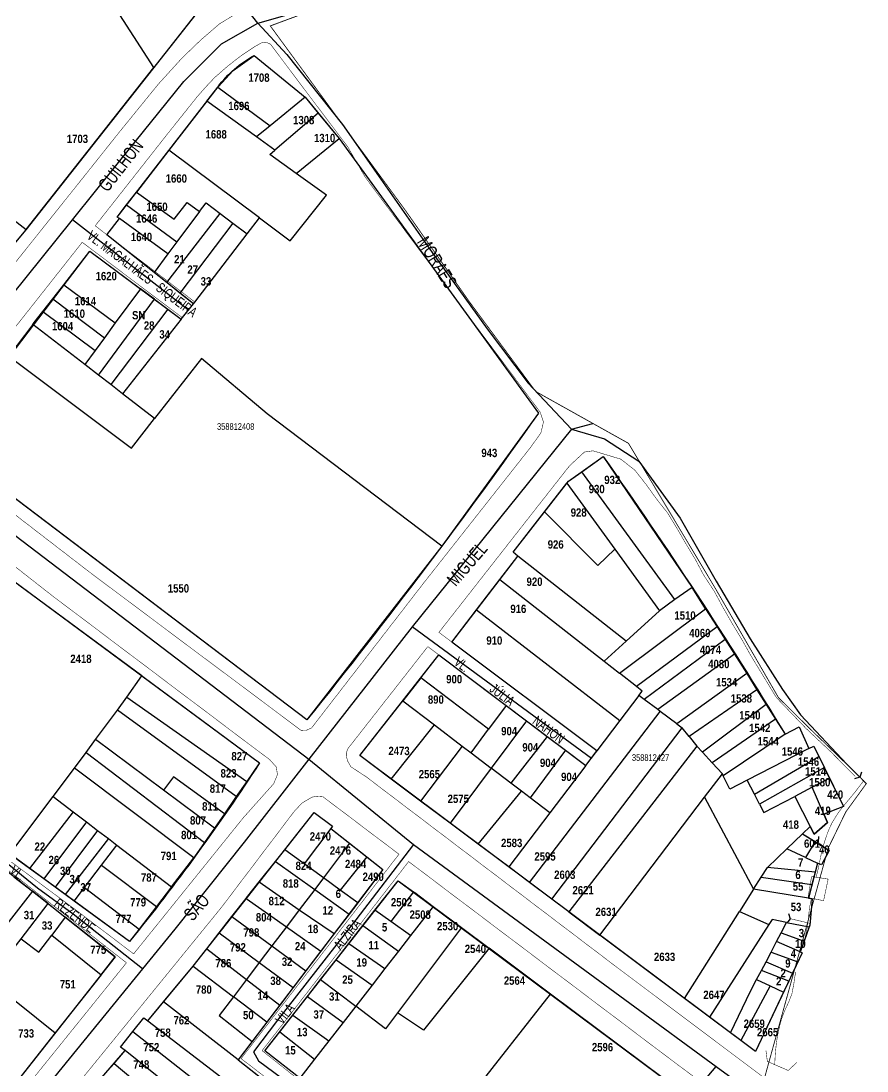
# Model space of a CAD drawing. Extents: x 200120 to 201962, y 4837541 to 4839252.
# Drawn here: x 201708.2 to 201962.1, y 4837910 to 4838225.3 of the extents above; entities that cross this region are included whole.
import ezdxf
from ezdxf.enums import TextEntityAlignment as Align

# ---------------------------------------------------------------- set-up
doc = ezdxf.new("R2010")
doc.units = 0
doc.header["$LTSCALE"] = 3
doc.header["$MEASUREMENT"] = 0
doc.linetypes.add('PHANTOMX2', pattern=[5, 2.5, -0.5, 0.5, -0.5, 0.5, -0.5])
for name, color, linetype in [('CD-MALHA-LOTES', 40, 'CONTINUOUS'), ('CD_TXT_QUADRA', 7, 'CONTINUOUS'), ('HD-CANAIS', 7, 'CONTINUOUS'), ('LM-LIM-SETOR-FISCAL', 7, 'CONTINUOUS'), ('RU-QUADRAS', 210, 'CONTINUOUS'), ('SV-EIXO-RUA-N-PAV', 6, 'CONTINUOUS'), ('SV-EIXO-RUA-PAV', 20, 'CONTINUOUS'), ('SV-ESTIVAS', 7, 'CONTINUOUS'), ('SV-PONTE-BUEIRO', 7, 'CONTINUOUS'), ('SV-RUA-NAO-PAV-S-GUIA-C-GUIA', 7, 'PHANTOMX2'), ('SV-RUA-PAVIM-S-GUIA-C-GUIA', 7, 'CONTINUOUS'), ('SV-TXT-RUA-N-PAV-S-GUIA-C-GUIA', 7, 'CONTINUOUS'), ('SV-TXT-RUA-PAV-S-GUIA-C-GUIA', 7, 'CONTINUOUS'), ('Th_NmrPort', 1, 'CONTINUOUS')]:
    doc.layers.add(name, color=color, linetype=linetype)
doc.styles.add('3588-12-2D_TXT$0$ARIAL', font='ARIAL.TTF')
doc.styles.add('ARIAL', font='ARIAL.TTF')
doc.styles.get("Standard").update_dxf_attribs({"font": 'swisscbo.ttf'})
doc.linetypes.add('Limite', pattern='A,20,-3,[130,ltypeshp.shx,S=6.35,R=0,X=0,Y=0],-3,20', length=46)

# ---------------------------------------------------------------- blocks, each defined once
blk = doc.blocks.new('COD045', base_point=(201519.89, 4838593.29))
at = {"layer": 'SV-ESTIVAS'}
blk.add_lwpolyline([(201520.638538, 4838591.792924), (201519.89, 4838593.29), (201520.638538, 4838594.792924)], dxfattribs=at)

msp = doc.modelspace()

# ---------------------------------------------------------------- linework, layer by layer
at = {"layer": 'CD-MALHA-LOTES', "linetype": 'Continuous'}
for p, q in [((201766.32, 4838234.58), (201748.07, 4838211.4)), ((201748.07, 4838211.4), (201735.04, 4838231.84)), ((201771.9, 4838210.52), (201778.25, 4838215.02)), ((201778.25, 4838215.02), (201793.5, 4838202.43)), ((201709.76, 4838162.75), (201748.07, 4838211.4)), ((201767.4, 4838205.62), (201771.9, 4838210.52)), ((201764.04, 4838201.28), (201767.32, 4838205.52)), ((201767.32, 4838205.52), (201767.4, 4838205.62)), ((201767.32, 4838205.52), (201783, 4838193.88)), ((201793.5, 4838202.43), (201783, 4838193.88)), ((201793.5, 4838202.43), (201797.43, 4838197.66)), ((201764.04, 4838201.28), (201752.65, 4838186.56)), ((201778.92, 4838190.56), (201764.04, 4838201.28)), ((201797.43, 4838197.66), (201784.44, 4838186.59)), ((201797.43, 4838197.66), (201803.71, 4838190.04)), ((201783, 4838193.88), (201778.92, 4838190.56)), ((201784.44, 4838186.59), (201778.92, 4838190.56)), ((201790.79, 4838179.57), (201803.71, 4838190.04)), ((201803.71, 4838190.04), (201863.55, 4838107.58)), ((201678.69, 4838186.47), (201709.76, 4838162.75)), ((201752.65, 4838186.56), (201742.91, 4838173.98)), ((201779.78, 4838166.24), (201752.65, 4838186.56)), ((201782.89, 4838185.27), (201784.44, 4838186.59)), ((201790.79, 4838179.57), (201782.89, 4838185.27)), ((201799.88, 4838173.01), (201790.79, 4838179.57)), ((201739.93, 4838170.12), (201742.91, 4838173.98)), ((201742.91, 4838173.98), (201754.2, 4838165.83)), ((201754.2, 4838165.83), (201758.15, 4838170.83)), ((201758.15, 4838170.83), (201761.86, 4838168.13)), ((201761.86, 4838168.13), (201763.79, 4838170.7)), ((201763.79, 4838170.7), (201768.02, 4838167.49)), ((201789.03, 4838159.31), (201799.88, 4838173.01)), ((201737.1, 4838166.47), (201739.93, 4838170.12)), ((201739.93, 4838170.12), (201755.02, 4838158.99)), ((201751.98, 4838146.8), (201768.02, 4838167.49)), ((201761.86, 4838168.13), (201755.02, 4838158.99)), ((201768.02, 4838167.49), (201771.8, 4838164.62)), ((201734.03, 4838161.15), (201737.76, 4838165.99)), ((201737.76, 4838165.99), (201737.1, 4838166.47)), ((201752.31, 4838155.38), (201737.76, 4838165.99)), ((201771.8, 4838164.62), (201755.93, 4838143.64)), ((201771.8, 4838164.62), (201776.07, 4838161.39)), ((201776.07, 4838161.39), (201779.78, 4838166.24)), ((201779.78, 4838166.24), (201789.03, 4838159.31)), ((201709.65, 4838162.61), (201704.56, 4838156.53)), ((201709.76, 4838162.75), (201709.65, 4838162.61)), ((201748.16, 4838149.85), (201734.03, 4838161.15)), ((201760.37, 4838140.89), (201776.07, 4838161.39)), ((201755.02, 4838158.99), (201752.31, 4838155.38)), ((201721.07, 4838146.14), (201728.94, 4838156.24)), ((201728.94, 4838156.24), (201744.07, 4838144.93)), ((201752.31, 4838155.38), (201748.16, 4838149.85)), ((201751.98, 4838146.8), (201748.16, 4838149.85)), ((201717.81, 4838141.95), (201721.07, 4838146.14)), ((201721.07, 4838146.14), (201736.55, 4838134.67)), ((201755.93, 4838143.64), (201751.98, 4838146.8)), ((201744.07, 4838144.93), (201736.55, 4838134.67)), ((201748.28, 4838141.78), (201744.07, 4838144.93)), ((201759.99, 4838140.4), (201755.93, 4838143.64)), ((201714.83, 4838138.14), (201717.81, 4838141.95)), ((201717.81, 4838141.95), (201733.3, 4838130.24)), ((201731.48, 4838118.99), (201748.28, 4838141.78)), ((201748.28, 4838141.78), (201752.29, 4838138.78)), ((201756.33, 4838135.76), (201759.99, 4838140.4)), ((201759.99, 4838140.4), (201760.37, 4838140.89)), ((201712.2, 4838134.76), (201714.83, 4838138.14)), ((201714.83, 4838138.14), (201730.48, 4838126.39)), ((201752.29, 4838138.78), (201735.16, 4838116.14)), ((201756.33, 4838135.76), (201738.74, 4838113.37)), ((201752.29, 4838138.78), (201756.33, 4838135.76)), ((201711.8, 4838134.23), (201704.62, 4838124.69)), ((201711.8, 4838134.23), (201712.2, 4838134.76)), ((201727.38, 4838122.16), (201711.8, 4838134.23)), ((201736.55, 4838134.67), (201733.3, 4838130.24)), ((201733.3, 4838130.24), (201730.48, 4838126.39)), ((201730.48, 4838126.39), (201727.38, 4838122.16)), ((201704.62, 4838124.69), (201741.36, 4838097.07)), ((201762.37, 4838124.04), (201748.29, 4838105.97)), ((201782.1, 4838107.34), (201762.37, 4838124.04)), ((201731.48, 4838118.99), (201727.38, 4838122.16)), ((201735.16, 4838116.14), (201731.48, 4838118.99)), ((201738.74, 4838113.37), (201735.16, 4838116.14)), ((201748.29, 4838105.97), (201738.74, 4838113.37)), ((201863.55, 4838107.58), (201834.53, 4838067.68)), ((201741.36, 4838097.07), (201748.29, 4838105.97)), ((201834.53, 4838067.68), (201782.1, 4838107.34)), ((201794.02, 4838015.48), (201684.76, 4838098.33)), ((201876.52, 4838089.97), (201882.96, 4838094.56)), ((201882.96, 4838094.56), (201909.66, 4838055.27)), ((201872.57, 4838087.15), (201876.52, 4838089.97)), ((201904.46, 4838051.59), (201876.52, 4838089.97)), ((201865.38, 4838077.92), (201872.1, 4838086.55)), ((201872.1, 4838086.55), (201872.57, 4838087.15)), ((201872.1, 4838086.55), (201886.43, 4838066.74)), ((201855.94, 4838065.8), (201865.38, 4838077.92)), ((201865.38, 4838077.92), (201881.34, 4838061.83)), ((201834.53, 4838067.68), (201794.02, 4838015.48)), ((201881.34, 4838061.83), (201886.43, 4838066.74)), ((201886.43, 4838066.74), (201899.82, 4838048.23)), ((201851.95, 4838057.61), (201857.37, 4838064.67)), ((201857.37, 4838064.67), (201855.94, 4838065.8)), ((201889.82, 4838039.06), (201857.37, 4838064.67)), ((201844.94, 4838048.48), (201851.95, 4838057.61)), ((201851.95, 4838057.61), (201883.29, 4838033.07)), ((201744.46, 4838028.69), (201707.63, 4838055.95)), ((201909.66, 4838055.27), (201904.46, 4838051.59)), ((201913.72, 4838048.85), (201909.66, 4838055.27)), ((201904.46, 4838051.59), (201899.82, 4838048.23)), ((201837.53, 4838038.83), (201844.94, 4838048.48)), ((201844.94, 4838048.48), (201888.01, 4838015.3)), ((201887.86, 4838029.49), (201913.72, 4838048.85)), ((201899.82, 4838048.23), (201889.82, 4838039.06)), ((201913.72, 4838048.85), (201917.14, 4838043.45)), ((201917.14, 4838043.45), (201893, 4838025.46)), ((201917.14, 4838043.45), (201919.57, 4838039.61)), ((201881.07, 4838006.16), (201837.53, 4838038.83)), ((201889.82, 4838039.06), (201883.29, 4838033.07)), ((201919.57, 4838039.61), (201895.25, 4838021.59)), ((201919.57, 4838039.61), (201922.35, 4838035.22)), ((201828.24, 4838028.05), (201833.67, 4838034.97)), ((201833.67, 4838034.97), (201853.81, 4838019.8)), ((201922.35, 4838035.22), (201899.34, 4838018.54)), ((201922.35, 4838035.22), (201926.04, 4838029.39)), ((201883.29, 4838033.07), (201887.86, 4838029.49)), ((201739.96, 4838022.29), (201744.46, 4838028.69)), ((201744.46, 4838028.69), (201779.82, 4838002.53)), ((201893, 4838025.46), (201887.86, 4838029.49)), ((201926.04, 4838029.39), (201905.11, 4838014.24)), ((201926.04, 4838029.39), (201929.11, 4838024.53)), ((201828.24, 4838028.05), (201822.85, 4838021.2)), ((201848.5, 4838012.63), (201828.24, 4838028.05)), ((201894.71, 4838024.13), (201893, 4838025.46)), ((201737.22, 4838018.39), (201739.96, 4838022.29)), ((201739.96, 4838022.29), (201776.01, 4837997)), ((201893.67, 4838022.77), (201888.01, 4838015.3)), ((201893.67, 4838022.77), (201894.71, 4838024.13)), ((201895.25, 4838021.59), (201893.67, 4838022.77)), ((201929.11, 4838024.53), (201908.74, 4838010.51)), ((201929.11, 4838024.53), (201931.89, 4838020.13)), ((201809.92, 4838004.74), (201822.85, 4838021.2)), ((201822.85, 4838021.2), (201832.29, 4838014)), ((201853.81, 4838019.8), (201848.5, 4838012.63)), ((201853.81, 4838019.8), (201859.99, 4838015.14)), ((201899.34, 4838018.54), (201895.25, 4838021.59)), ((201931.89, 4838020.13), (201912.72, 4838005.78)), ((201931.89, 4838020.13), (201934.72, 4838015.66)), ((201730.64, 4838009.57), (201737.22, 4838018.39)), ((201772.86, 4837992.43), (201737.22, 4838018.39)), ((201860.87, 4837966.61), (201900.11, 4838017.97)), ((201900.11, 4838017.97), (201899.34, 4838018.54)), ((201905.11, 4838014.24), (201900.11, 4838017.97)), ((201819.36, 4837997.67), (201832.29, 4838014)), ((201832.29, 4838014), (201840.66, 4838007.62)), ((201859.99, 4838015.14), (201849.39, 4838000.96)), ((201859.99, 4838015.14), (201866.14, 4838010.52)), ((201867.52, 4837961.63), (201906.71, 4838013.05)), ((201888.01, 4838015.3), (201881.07, 4838006.16)), ((201905.11, 4838014.24), (201906.71, 4838013.05)), ((201908.74, 4838010.51), (201906.71, 4838013.05)), ((201934.72, 4838015.66), (201915.68, 4838002.58)), ((201934.72, 4838015.66), (201937.53, 4838011.22)), ((201937.53, 4838011.22), (201941.74, 4838013.33)), ((201941.74, 4838013.33), (201944.71, 4838006.83)), ((201843.3, 4838005.61), (201848.5, 4838012.63)), ((201866.14, 4838010.52), (201855.25, 4837996.5)), ((201866.14, 4838010.52), (201871.61, 4838006.4)), ((201908.74, 4838010.51), (201911.07, 4838007.56)), ((201937.53, 4838011.22), (201919.02, 4837998.69)), ((201727.76, 4838005.7), (201730.64, 4838009.57)), ((201751.03, 4837994.32), (201730.64, 4838009.57)), ((201840.66, 4838007.62), (201828.17, 4837991.08)), ((201840.66, 4838007.62), (201843.3, 4838005.61)), ((201911.07, 4838007.56), (201872.61, 4837957.82)), ((201912.72, 4838005.78), (201911.07, 4838007.56)), ((201944.71, 4838006.83), (201926.18, 4837997.37)), ((201944.71, 4838006.83), (201946.2, 4838007.59)), ((201946.2, 4838007.59), (201947.73, 4838004.49)), ((201724.25, 4838001), (201727.76, 4838005.7)), ((201727.76, 4838005.7), (201763.35, 4837978.65)), ((201819.36, 4837997.67), (201809.92, 4838004.74)), ((201843.3, 4838005.61), (201849.39, 4838000.96)), ((201871.61, 4838006.4), (201861.08, 4837992.05)), ((201871.61, 4838006.4), (201877.74, 4838001.78)), ((201877.74, 4838001.78), (201881.07, 4838006.16)), ((201915.68, 4838002.58), (201912.72, 4838005.78)), ((201928.36, 4837993.13), (201947.73, 4838004.49)), ((201947.73, 4838004.49), (201949.34, 4838001.2)), ((201717.88, 4837992.47), (201724.25, 4838001)), ((201760.12, 4837973.99), (201724.25, 4838001)), ((201779.82, 4838002.53), (201776.01, 4837997)), ((201849.39, 4838000.96), (201837.04, 4837984.44)), ((201855.25, 4837996.5), (201849.39, 4838000.96)), ((201877.74, 4838001.78), (201866.96, 4837987.57)), ((201918.73, 4837999.3), (201915.68, 4838002.58)), ((201949.34, 4838001.2), (201929.88, 4837990.18)), ((201950.92, 4837997.99), (201949.34, 4838001.2)), ((201753.99, 4837998.35), (201751.03, 4837994.32)), ((201769.27, 4837987.23), (201753.99, 4837998.35)), ((201828.17, 4837991.08), (201819.36, 4837997.67)), ((201913.38, 4837992.27), (201918.73, 4837999.3)), ((201919.02, 4837998.69), (201918.73, 4837999.3)), ((201920.93, 4837994.7), (201919.02, 4837998.69)), ((201926.18, 4837997.37), (201920.93, 4837994.7)), ((201928.36, 4837993.13), (201926.18, 4837997.37)), ((201945.68, 4837995.24), (201950.92, 4837997.99)), ((201950.92, 4837997.99), (201955.11, 4837989.48)), ((201766.29, 4837982.92), (201751.03, 4837994.32)), ((201776.01, 4837997), (201772.86, 4837992.43)), ((201845.46, 4837978.15), (201858.42, 4837994.08)), ((201858.42, 4837994.08), (201855.25, 4837996.5)), ((201861.08, 4837992.05), (201858.42, 4837994.08)), ((201945.68, 4837995.24), (201940.49, 4837992.5)), ((201949.23, 4837987.12), (201945.68, 4837995.24)), ((201704.85, 4837975.19), (201717.88, 4837992.47)), ((201717.88, 4837992.47), (201723.89, 4837987.88)), ((201772.86, 4837992.43), (201769.27, 4837987.23)), ((201837.04, 4837984.44), (201828.17, 4837991.08)), ((201866.96, 4837987.57), (201861.08, 4837992.05)), ((201881.91, 4837950.86), (201913.38, 4837992.27)), ((201913.38, 4837992.27), (201928.07, 4837964.61)), ((201929.88, 4837990.18), (201928.36, 4837993.13)), ((201931.21, 4837987.61), (201940.49, 4837992.5)), ((201940.49, 4837992.5), (201945.07, 4837983.48)), ((201723.89, 4837987.88), (201710.84, 4837970.81)), ((201723.89, 4837987.88), (201727.85, 4837984.87)), ((201787.39, 4837976.46), (201796.26, 4837987.65)), ((201796.26, 4837987.65), (201801.75, 4837983.51)), ((201866.96, 4837987.57), (201854.61, 4837971.29)), ((201929.88, 4837990.18), (201931.21, 4837987.61)), ((201955.11, 4837989.48), (201949.23, 4837987.12)), ((201727.85, 4837984.87), (201715.1, 4837967.7)), ((201727.85, 4837984.87), (201731.24, 4837982.28)), ((201769.27, 4837987.23), (201766.29, 4837982.92)), ((201845.46, 4837978.15), (201837.04, 4837984.44)), ((201946.25, 4837981.16), (201950.32, 4837984.61)), ((201950.32, 4837984.61), (201949.23, 4837987.12)), ((201731.24, 4837982.28), (201718.51, 4837965.22)), ((201731.24, 4837982.28), (201734.46, 4837979.82)), ((201766.29, 4837982.92), (201763.35, 4837978.65)), ((201801.24, 4837982.83), (201793.2, 4837972.24)), ((201801.75, 4837983.51), (201801.24, 4837982.83)), ((201801.24, 4837982.83), (201806.87, 4837978.41)), ((201938.05, 4837976.75), (201942.75, 4837981.26)), ((201945.07, 4837983.48), (201942.75, 4837981.26)), ((201942.75, 4837981.26), (201946.6, 4837978.91)), ((201945.07, 4837983.48), (201946.25, 4837981.16)), ((201734.46, 4837979.82), (201721.48, 4837963.05)), ((201734.46, 4837979.82), (201736.99, 4837977.88)), ((201763.35, 4837978.65), (201760.35, 4837974.3)), ((201806.87, 4837978.41), (201799.01, 4837968.03)), ((201806.87, 4837978.41), (201812.06, 4837974.34)), ((201854.61, 4837971.29), (201845.46, 4837978.15)), ((201946.6, 4837978.91), (201943.68, 4837974.13)), ((201946.6, 4837978.91), (201950.79, 4837976.29)), ((201710.84, 4837970.81), (201704.85, 4837975.19)), ((201732.4, 4837971.83), (201736.99, 4837977.88)), ((201736.99, 4837977.88), (201753.45, 4837965.32)), ((201784.61, 4837972.96), (201787.39, 4837976.46)), ((201793.2, 4837972.24), (201787.39, 4837976.46)), ((201932.24, 4837971.18), (201938.05, 4837976.75)), ((201943.68, 4837974.13), (201938.05, 4837976.75)), ((201950.79, 4837976.29), (201948.5, 4837971.89)), ((201727.28, 4837965.08), (201732.4, 4837971.83)), ((201732.4, 4837971.83), (201748.89, 4837959.4)), ((201753.45, 4837965.32), (201760.12, 4837973.99)), ((201760.35, 4837974.3), (201760.12, 4837973.99)), ((201779.71, 4837966.79), (201784.61, 4837972.96)), ((201784.61, 4837972.96), (201796.38, 4837964.55)), ((201799.01, 4837968.03), (201793.2, 4837972.24)), ((201812.06, 4837974.34), (201804.07, 4837964.36)), ((201812.06, 4837974.34), (201816.88, 4837970.56)), ((201943.68, 4837974.13), (201947.26, 4837972.47)), ((201947.26, 4837972.47), (201946.56, 4837969.72)), ((201948.5, 4837971.89), (201947.26, 4837972.47)), ((201715.1, 4837967.7), (201710.84, 4837970.81)), ((201816.88, 4837970.56), (201809.29, 4837960.57)), ((201860.87, 4837966.61), (201854.61, 4837971.29)), ((201930.34, 4837968.19), (201932.24, 4837971.18)), ((201946.56, 4837969.72), (201932.24, 4837971.18)), ((201946.56, 4837969.72), (201945.61, 4837966)), ((201706.13, 4837968.36), (201711.66, 4837963.98)), ((201718.51, 4837965.22), (201715.1, 4837967.7)), ((201775.92, 4837962.01), (201779.71, 4837966.79)), ((201779.71, 4837966.79), (201791.77, 4837958.47)), ((201799.01, 4837968.03), (201796.38, 4837964.55)), ((201804.07, 4837964.36), (201799.01, 4837968.03)), ((201814.47, 4837958.3), (201821.42, 4837967.18)), ((201821.42, 4837967.18), (201826.08, 4837963.85)), ((201867.52, 4837961.63), (201860.87, 4837966.61)), ((201928.07, 4837964.61), (201930.34, 4837968.19)), ((201930.34, 4837968.19), (201945.61, 4837966)), ((201945.61, 4837966), (201944.57, 4837961.93)), ((201711.66, 4837963.98), (201698.8, 4837947.52)), ((201716.35, 4837960.28), (201711.66, 4837963.98)), ((201721.48, 4837963.05), (201718.51, 4837965.22)), ((201724.22, 4837961.05), (201721.48, 4837963.05)), ((201724.22, 4837961.05), (201727.28, 4837965.08)), ((201727.28, 4837965.08), (201743.67, 4837952.62)), ((201753.45, 4837965.32), (201748.89, 4837959.4)), ((201796.38, 4837964.55), (201791.77, 4837958.47)), ((201796.38, 4837964.55), (201806.7, 4837957.17)), ((201809.29, 4837960.57), (201804.07, 4837964.36)), ((201826.08, 4837963.85), (201819.23, 4837954.92)), ((201826.08, 4837963.85), (201826.39, 4837963.63)), ((201826.39, 4837963.63), (201831.96, 4837959.46)), ((201928.07, 4837964.61), (201923.86, 4837957.93)), ((201944.57, 4837961.93), (201928.07, 4837964.61)), ((201708.28, 4837949.76), (201716.35, 4837960.28)), ((201716.35, 4837960.28), (201721.51, 4837956.19)), ((201740.83, 4837948.92), (201724.22, 4837961.05)), ((201748.89, 4837959.4), (201743.67, 4837952.62)), ((201771.55, 4837956.42), (201775.81, 4837961.87)), ((201775.81, 4837961.87), (201775.92, 4837962.01)), ((201775.81, 4837961.87), (201787.89, 4837953.34)), ((201809.29, 4837960.57), (201806.7, 4837957.17)), ((201831.96, 4837959.46), (201825.17, 4837950.71)), ((201831.96, 4837959.46), (201840.42, 4837953.14)), ((201872.61, 4837957.82), (201867.52, 4837961.63)), ((201944.57, 4837961.93), (201945.7, 4837961.75)), ((201945.7, 4837961.75), (201945.01, 4837953.8)), ((201721.51, 4837956.19), (201717.48, 4837950.85)), ((201736.53, 4837944.31), (201721.51, 4837956.19)), ((201767.71, 4837951.5), (201771.55, 4837956.42)), ((201771.55, 4837956.42), (201783.53, 4837947.58)), ((201791.77, 4837958.47), (201787.89, 4837953.34)), ((201791.77, 4837958.47), (201802.21, 4837951.27)), ((201806.7, 4837957.17), (201802.21, 4837951.27)), ((201810.87, 4837953.7), (201814.47, 4837958.3)), ((201819.23, 4837954.92), (201814.47, 4837958.3)), ((201872.61, 4837957.82), (201881.91, 4837950.86)), ((201907.35, 4837931.82), (201923.86, 4837957.93)), ((201923.86, 4837957.93), (201932.67, 4837953.97)), ((201787.89, 4837953.34), (201783.53, 4837947.58)), ((201787.89, 4837953.34), (201798.24, 4837946.04)), ((201806.64, 4837948.3), (201810.87, 4837953.7)), ((201810.87, 4837953.7), (201821.56, 4837946.05)), ((201825.17, 4837950.71), (201819.23, 4837954.92)), ((201840.42, 4837953.14), (201821.27, 4837927.53)), ((201840.42, 4837953.14), (201848.7, 4837946.95)), ((201932.67, 4837953.97), (201914.9, 4837926.18)), ((201933.65, 4837955.51), (201932.67, 4837953.97)), ((201938.01, 4837954.64), (201933.65, 4837955.51)), ((201936.4, 4837951.55), (201938.01, 4837954.64)), ((201938.01, 4837954.64), (201944.82, 4837953.27)), ((201944.82, 4837953.27), (201943.25, 4837948.99)), ((201945.01, 4837953.8), (201944.82, 4837953.27)), ((201703.43, 4837943.43), (201708.28, 4837949.76)), ((201708.28, 4837949.76), (201713.63, 4837945.75)), ((201713.63, 4837945.75), (201717.48, 4837950.85)), ((201717.48, 4837950.85), (201732.28, 4837938.93)), ((201743.67, 4837952.62), (201740.83, 4837948.92)), ((201763.99, 4837946.74), (201767.71, 4837951.5)), ((201767.71, 4837951.5), (201779.76, 4837942.6)), ((201802.21, 4837951.27), (201798.24, 4837946.04)), ((201825.17, 4837950.71), (201821.56, 4837946.05)), ((201907.35, 4837931.82), (201881.91, 4837950.86)), ((201935, 4837948.88), (201936.4, 4837951.55)), ((201936.4, 4837951.55), (201943.25, 4837948.99)), ((201759.87, 4837941.51), (201763.99, 4837946.74)), ((201763.99, 4837946.74), (201775.92, 4837937.53)), ((201783.53, 4837947.58), (201779.76, 4837942.6)), ((201783.53, 4837947.58), (201793.7, 4837940.07)), ((201802.82, 4837943.41), (201806.64, 4837948.3)), ((201806.64, 4837948.3), (201817.48, 4837940.79)), ((201848.7, 4837946.95), (201828.99, 4837922.25)), ((201867.15, 4837933.14), (201848.7, 4837946.95)), ((201933.36, 4837945.75), (201935, 4837948.88)), ((201942.08, 4837945.79), (201935, 4837948.88)), ((201943.25, 4837948.99), (201942.08, 4837945.79)), ((201732.28, 4837938.93), (201736.53, 4837944.31)), ((201798.24, 4837946.04), (201793.7, 4837940.07)), ((201798.17, 4837937.47), (201802.82, 4837943.41)), ((201802.82, 4837943.41), (201813.59, 4837935.78)), ((201821.56, 4837946.05), (201817.48, 4837940.79)), ((201931.83, 4837942.83), (201933.36, 4837945.75)), ((201933.36, 4837945.75), (201941.38, 4837942.76)), ((201942.69, 4837945.52), (201941.38, 4837942.76)), ((201942.08, 4837945.79), (201942.69, 4837945.52)), ((201750.98, 4837930.77), (201759.87, 4837941.51)), ((201759.87, 4837941.51), (201771.98, 4837932.33)), ((201779.76, 4837942.6), (201775.92, 4837937.53)), ((201779.76, 4837942.6), (201789.91, 4837935.1)), ((201817.48, 4837940.79), (201813.59, 4837935.78)), ((201930.46, 4837940.22), (201931.83, 4837942.83)), ((201931.83, 4837942.83), (201939.82, 4837939.44)), ((201941.38, 4837942.76), (201939.82, 4837939.44)), ((201697.26, 4837938.5), (201718.54, 4837921.52)), ((201732.28, 4837938.93), (201718.54, 4837921.52)), ((201775.92, 4837937.53), (201771.98, 4837932.33)), ((201775.92, 4837937.53), (201785.9, 4837929.82)), ((201793.7, 4837940.07), (201789.91, 4837935.1)), ((201794.2, 4837932.4), (201798.17, 4837937.47)), ((201798.17, 4837937.47), (201808.7, 4837929.48)), ((201927.19, 4837933.98), (201929.02, 4837937.46)), ((201929.02, 4837937.46), (201930.46, 4837940.22)), ((201929.02, 4837937.46), (201933.11, 4837935.55)), ((201938.65, 4837936.96), (201930.46, 4837940.22)), ((201939.82, 4837939.44), (201938.65, 4837936.96)), ((201789.91, 4837935.1), (201785.9, 4837929.82)), ((201813.59, 4837935.78), (201808.7, 4837929.48)), ((201921.19, 4837921.47), (201927.19, 4837933.98)), ((201933.11, 4837935.55), (201924.3, 4837919.14)), ((201933.11, 4837935.55), (201937.1, 4837933.69)), ((201938.65, 4837936.96), (201937.1, 4837933.69)), ((201771.98, 4837932.33), (201767.73, 4837926.72)), ((201782.03, 4837924.73), (201771.98, 4837932.33)), ((201789.81, 4837926.78), (201794.2, 4837932.4)), ((201794.2, 4837932.4), (201804.91, 4837924.58)), ((201817.07, 4837869.16), (201867.15, 4837933.14)), ((201901.51, 4837907.44), (201867.15, 4837933.14)), ((201914.9, 4837926.18), (201907.35, 4837931.82)), ((201937.1, 4837933.69), (201928.68, 4837915.86)), ((201746.31, 4837925.12), (201750.98, 4837930.77)), ((201773.37, 4837913.34), (201750.98, 4837930.77)), ((201785.9, 4837929.82), (201782.03, 4837924.73)), ((201808.7, 4837929.48), (201804.91, 4837924.58)), ((201817.65, 4837922.69), (201808.7, 4837929.48)), ((201741.81, 4837921.87), (201745.13, 4837926.03)), ((201745.13, 4837926.03), (201746.31, 4837925.12)), ((201746.31, 4837925.12), (201771.22, 4837905.99)), ((201767.73, 4837926.72), (201777.6, 4837918.91)), ((201782.03, 4837924.73), (201777.6, 4837918.91)), ((201785.93, 4837921.83), (201789.81, 4837926.78)), ((201789.81, 4837926.78), (201800.63, 4837919.06)), ((201804.91, 4837924.58), (201800.63, 4837919.06)), ((201821.27, 4837927.53), (201817.65, 4837922.69)), ((201828.99, 4837922.25), (201821.27, 4837927.53)), ((201921.19, 4837921.47), (201914.9, 4837926.18)), ((201718.54, 4837921.52), (201708.21, 4837908.42)), ((201738.12, 4837917.22), (201741.81, 4837921.87)), ((201741.81, 4837921.87), (201767.29, 4837901.92)), ((201781.43, 4837916.08), (201785.93, 4837921.83)), ((201785.93, 4837921.83), (201796.37, 4837913.58)), ((201924.3, 4837919.14), (201921.19, 4837921.47)), ((201777.6, 4837918.91), (201773.37, 4837913.34)), ((201800.63, 4837919.06), (201796.37, 4837913.58)), ((201928.68, 4837915.86), (201924.3, 4837919.14)), ((201736.19, 4837912.32), (201739.49, 4837916.14)), ((201739.49, 4837916.14), (201738.12, 4837917.22)), ((201763.01, 4837897.48), (201739.49, 4837916.14)), ((201791.92, 4837907.84), (201781.43, 4837916.08)), ((201733.34, 4837909.03), (201736.19, 4837912.32)), ((201736.19, 4837912.32), (201753.33, 4837897.89)), ((201773.37, 4837913.34), (201787.04, 4837902.7)), ((201796.37, 4837913.58), (201791.92, 4837907.84))]:
    msp.add_line(p, q, dxfattribs=at)
at = {"layer": 'HD-CANAIS', "const_width": 0.15}
for points in [[(201946.84, 4837968.23), (201947.25, 4837969.67), (201947.64, 4837971.41), (201947.93, 4837972.88), (201948.28, 4837974.63), (201949, 4837977.54), (201949.43, 4837978.98), (201950.22, 4837981.3), (201950.77, 4837982.7), (201951.67, 4837984.6), (201953.24, 4837987.16), (201954.12, 4837988.37), (201955.51, 4837990.12), (201957.43, 4837992.42), (201958.98, 4837994.33), (201960.79, 4837996.72), (201961.23, 4837997.34)], [(201942.26, 4837945.69), (201942.7, 4837947.16), (201943.13, 4837948.59), (201943.62, 4837950.39), (201943.95, 4837951.85), (201944.23, 4837953.33), (201944.57, 4837956.01), (201944.71, 4837957.5), (201944.89, 4837959.09), (201945.48, 4837961.89)], [(201934.44, 4837911.94), (201934.6, 4837914.93), (201934.73, 4837916.43), (201934.96, 4837918.41), (201935.17, 4837919.9), (201935.44, 4837921.37), (201936.1, 4837924.27), (201936.53, 4837925.71), (201937.03, 4837927.12), (201937.99, 4837929.34), (201938.64, 4837930.71), (201939.6, 4837933.19), (201940.17, 4837936.13), (201940.37, 4837937.62), (201940.73, 4837939.74)]]:
    msp.add_lwpolyline(points, dxfattribs=at)
at = {"layer": 'LM-LIM-SETOR-FISCAL', "linetype": 'Limite', "ltscale": 0.1, "const_width": 0.25}
msp.add_lwpolyline([(201798.93, 4838229.75), (201783.06, 4838223.87), (201823.61, 4838168.46), (201842.84, 4838140.99), (201862.71, 4838114.09), (201890.55, 4838098.52), (201916.78, 4838054.69), (201935.55, 4838022.18), (201944.37, 4838013.43), (201961.97, 4837996.38), (201955.8, 4837987.86), (201950.51, 4837976.98), (201929.83, 4837902.32), (201923.4, 4837882.59), (201911.55, 4837842.75), (201890.06, 4837771.54), (201857.04, 4837675.61), (201850.63, 4837650.2), (201815.59, 4837547.98), (201579.65, 4837744.79), (201506.91, 4837804.48), (201315.19, 4837961.05)], dxfattribs=at)
at = {"layer": 'RU-QUADRAS', "color": 6, "linetype": 'Continuous'}
for points in [[(201766.32, 4838234.58), (201709.65, 4838162.61), (201667.35, 4838112.11), (201561.71, 4838194.02), (201631.44, 4838284.18)], [(201712.41, 4837884.82), (201739.49, 4837916.14), (201738.12, 4837917.22), (201741.81, 4837921.87), (201745.13, 4837926.03), (201746.31, 4837925.12), (201759.87, 4837941.51), (201796.26, 4837987.65), (201801.75, 4837983.51), (201801.24, 4837982.83), (201816.88, 4837970.56), (201773.37, 4837913.34), (201787.04, 4837902.7)], [(201791.92, 4837907.84), (201781.43, 4837916.08), (201821.42, 4837967.18), (201908.36, 4837902.32)]]:
    msp.add_lwpolyline(points, dxfattribs=at)
for points in [[(201684.76, 4838098.33), (201728.94, 4838156.24), (201756.33, 4838135.76), (201759.99, 4838140.4), (201734.03, 4838161.15), (201737.76, 4838165.99), (201737.1, 4838166.47), (201767.4, 4838205.62, -0.106101), (201778.25, 4838215.02), (201793.5, 4838202.43), (201803.71, 4838190.04), (201863.55, 4838107.58, -0.015572), (201794.02, 4838015.48)], [(201809.92, 4838004.74), (201833.67, 4838034.97), (201877.74, 4838001.78), (201881.07, 4838006.16), (201837.53, 4838038.83), (201857.37, 4838064.67), (201855.94, 4838065.8), (201872.57, 4838087.15), (201882.96, 4838094.56, -0.016385), (201937.53, 4838011.22), (201941.74, 4838013.33), (201944.71, 4838006.83), (201946.2, 4838007.59), (201955.11, 4837989.48), (201949.23, 4837987.12), (201950.32, 4837984.61), (201946.25, 4837981.16), (201945.07, 4837983.48), (201942.75, 4837981.26), (201950.79, 4837976.29), (201948.5, 4837971.89), (201947.26, 4837972.47), (201944.57, 4837961.93), (201945.7, 4837961.75), (201945.01, 4837953.8), (201942.08, 4837945.79), (201942.69, 4837945.52), (201928.68, 4837915.86)], [(201589.5, 4837980.11), (201671.31, 4838082.83), (201779.82, 4838002.53, -0.025928), (201740.83, 4837948.92), (201701.04, 4837977.95), (201676.37, 4837949.51), (201661.76, 4837960.69), (201660.65, 4837959.08), (201675.08, 4837947.99), (201657.8, 4837927.6), (201630.06, 4837948.19), (201668.56, 4838000.39), (201664.41, 4838003.38), (201657.42, 4837993.04), (201625.18, 4837952.31)]]:
    msp.add_lwpolyline(points, format="xyb", close=True, dxfattribs=at)
msp.add_lwpolyline([(201661.27, 4837925.39), (201701.78, 4837971.8), (201736.53, 4837944.31), (201698.5, 4837896.12)], close=True, dxfattribs=at)
at = {"layer": 'SV-EIXO-RUA-N-PAV'}
for points in [[(201779.33, 4838224.71), (201787.99, 4838215.31), (201804.73, 4838194.24), (201816.19, 4838177.82), (201831.68, 4838155.82), (201848.11, 4838132.89), (201860.41, 4838116.59), (201873.43, 4838102.76), (201883.33, 4838099.83), (201893.62, 4838093.17), (201906.05, 4838076.02), (201916.9, 4838057.12), (201927.12, 4838039.77), (201936.73, 4838024.59), (201942.15, 4838016.99), (201956.1, 4838002.12), (201959.98, 4837998.23)], [(201758.49, 4838138.5), (201723.66, 4838165.64)], [(201873.43, 4838102.76), (201879.84, 4838104.51)], [(201879.49, 4838003.87), (201825.66, 4838043.44)], [(201744.67, 4837940.7), (201723.87, 4837957.17), (201713.19, 4837964.97), (201702.5, 4837973.63), (201700.77, 4837974.5), (201689.79, 4837961.21), (201674.77, 4837943.88), (201659.43, 4837926.72), (201656.91, 4837921.81), (201653.11, 4837917.6)], [(201819.68, 4837784.06), (201822.12, 4837791.37), (201828.22, 4837799.59), (201832.79, 4837807.21), (201838.27, 4837821.84), (201874.83, 4837866.93), (201878.47, 4837866.46), (201889.12, 4837878.55), (201916.84, 4837911.41)]]:
    msp.add_lwpolyline(points, dxfattribs=at)
at = {"layer": 'SV-EIXO-RUA-PAV'}
for points in [[(201159.2, 4838484.72), (201177.48, 4838470.12), (201299.51, 4838377.44), (201343.1, 4838344.03), (201420.38, 4838285.14), (201457.96, 4838256.72), (201545.91, 4838191.15), (201671.01, 4838097.85), (201794.58, 4838003.62), (201826, 4837978.03), (201890.94, 4837930.36), (201916.84, 4837911.41), (201928.24, 4837903.07), (201931.3, 4837900.83)], [(201779.33, 4838224.71), (201768.15, 4838239.01), (201758.52, 4838254.77), (201751.8, 4838266.74), (201738.37, 4838285.71), (201724.65, 4838304.69), (201716.6, 4838315.83)], [(201462.82, 4837840.83), (201463.63, 4837841.81), (201502.36, 4837890.28), (201544.25, 4837941.28), (201572.53, 4837979.68), (201598.35, 4838010.19), (201648.81, 4838072.02), (201671.01, 4838097.85), (201705.28, 4838142.72), (201723.66, 4838165.64), (201737.49, 4838182.88), (201757.15, 4838207.14), (201768.45, 4838218.44), (201779.33, 4838224.71), (201795.56, 4838229.31), (201844.24, 4838232.12)], [(201873.43, 4838102.76), (201825.66, 4838043.44), (201794.58, 4838003.62), (201775.17, 4837978.71), (201754.4, 4837952.6), (201744.67, 4837940.7), (201698.43, 4837883.91), (201665.19, 4837841.98), (201584.12, 4837742.18), (201584.11, 4837742.17)], [(201826, 4837978.03), (201808.72, 4837955.39), (201785.18, 4837925.3), (201778.03, 4837915.76), (201779.52, 4837913.08), (201788.76, 4837906.23)]]:
    msp.add_lwpolyline(points, dxfattribs=at)
at = {"layer": 'SV-ESTIVAS', "const_width": 0.15}
for points in [[(201961.85, 4837996.21), (201959.98, 4837998.23)], [(201950.41, 4837976.53), (201947.45, 4837978.77)], [(201945.26, 4837954.32), (201939.09, 4837955.77)]]:
    msp.add_lwpolyline(points, dxfattribs=at)
at = {"layer": 'SV-PONTE-BUEIRO', "const_width": 0.15}
msp.add_lwpolyline([(201950.48, 4837967.65), (201949.11, 4837961.18), (201944.44, 4837962.09), (201945.51, 4837968.44)], close=True, dxfattribs=at)
msp.add_lwpolyline([(201941.09, 4837912.62), (201938.5, 4837910.17), (201932.24, 4837912.9), (201931.82, 4837916.13)], dxfattribs=at)
at = {"layer": 'SV-RUA-NAO-PAV-S-GUIA-C-GUIA', "const_width": 0.15}
for points in [[(201864.08, 4838107.84), (201811.54, 4838178.44), (201806.37, 4838187.45), (201783.12, 4838218.37)], [(201730.51, 4838163.84), (201748.39, 4838150.16), (201752.43, 4838147.07), (201756.61, 4838143.87), (201760.42, 4838140.95), (201756.7, 4838136.23), (201752.92, 4838139.08), (201748.93, 4838142.08), (201744.7, 4838145.26), (201726.61, 4838158.88)], [(201879.92, 4838096.27), (201888.24, 4838093.77), (201892.46, 4838090.47), (201895.88, 4838086.13), (201898.97, 4838081.8), (201902.31, 4838077.59), (201903.09, 4838076.31), (201905.33, 4838072.62), (201907.86, 4838068.23), (201910.59, 4838063.71), (201913.03, 4838059.12), (201916.4, 4838053.92), (201919, 4838049.09), (201921.8, 4838044.21), (201924.59, 4838039.59), (201927.23, 4838034.86), (201934.94, 4838022.17), (201943.87, 4838012.87), (201951.34, 4838005.83), (201958.59, 4837998.51)], [(201833.66, 4838041.74), (201881.18, 4838006.08), (201877.84, 4838001.71), (201871.61, 4838006.4), (201866.32, 4838010.38), (201859.99, 4838015.14), (201853.81, 4838019.8), (201830.33, 4838037.48)], [(201742.04, 4837945.2), (201725.36, 4837957.87), (201700.12, 4837976.67), (201692.99, 4837966.96), (201677.08, 4837948.97), (201661.81, 4837960.66), (201660.61, 4837959.09), (201675.74, 4837947.46), (201671.98, 4837943.21), (201658.3, 4837927.23), (201656.27, 4837922.98)], [(201739.89, 4837942.52), (201701.92, 4837972.24), (201660.31, 4837925.84), (201657.87, 4837921.62)]]:
    msp.add_lwpolyline(points, dxfattribs=at)
at = {"layer": 'SV-RUA-PAVIM-S-GUIA-C-GUIA', "const_width": 0.15}
for points in [[(201773.09, 4838227.69), (201767.84, 4838224.51), (201762.32, 4838219.76), (201756.64, 4838214.3), (201749.38, 4838206.3), (201737.65, 4838191.85), (201725.46, 4838176.53), (201701.87, 4838146.97), (201674.6, 4838112.38), (201670.23, 4838108.24), (201667.29, 4838107.71), (201661.79, 4838110.95), (201622.69, 4838140.45), (201588.95, 4838165.86), (201561.49, 4838187.03), (201558.88, 4838189.06), (201557.95, 4838190.66), (201557.63, 4838192), (201557.7, 4838193.61), (201558.88, 4838196.08), (201572.88, 4838214.21), (201628.29, 4838286.69)], [(201783.12, 4838218.37), (201781.81, 4838218.99), (201780.4, 4838218.78), (201778.35, 4838217.63), (201774.27, 4838214.91), (201770.31, 4838211.82), (201766.26, 4838208.27), (201763.74, 4838205.58), (201761.14, 4838202.64), (201751.68, 4838190.77), (201730.51, 4838163.84)], [(201726.61, 4838158.88), (201684.82, 4838105.89), (201681.66, 4838101.11), (201681.94, 4838096.69), (201686.41, 4838092.63), (201708.4, 4838075.59), (201729.71, 4838059.15), (201792.28, 4838012.33), (201793.69, 4838012.27), (201795.42, 4838013.02), (201829.09, 4838056.57), (201844.46, 4838076.09), (201861.08, 4838097.19), (201864.26, 4838101.62), (201865.04, 4838104.87), (201864.08, 4838107.84)], [(201879.92, 4838096.27), (201877.32, 4838095.9), (201873.97, 4838092.79), (201872.49, 4838091.3), (201860.61, 4838076.15), (201839.48, 4838049.17), (201833.66, 4838041.74)], [(201742.04, 4837945.2), (201774.97, 4837986.09), (201784.09, 4837996.32), (201785.2, 4837999.04), (201784.87, 4838001.31), (201782.79, 4838003.62), (201778.4, 4838006.88), (201717.31, 4838052.99), (201679.23, 4838082.88)], [(201830.33, 4838037.48), (201806.33, 4838006.81), (201805.87, 4838005.6), (201805.91, 4838004.35), (201806.3, 4838003.05), (201807.25, 4838001.38), (201811.79, 4837998.41), (201887.05, 4837941.19), (201933.67, 4837906.17)], [(201912.03, 4837906.96), (201905.67, 4837911.64), (201835.7, 4837964.51), (201824.58, 4837972.92), (201780.61, 4837916.13), (201791.19, 4837907.72), (201787.57, 4837903.56), (201774.3, 4837913.75), (201821.67, 4837975.12), (201798.9, 4837992.36), (201796.99, 4837992.51), (201795.6, 4837992.27), (201792.61, 4837990.52), (201790.29, 4837988.05), (201768.38, 4837959.14), (201720.48, 4837900.25), (201709.92, 4837886.91), (201709.54, 4837886.05), (201709.53, 4837885.05), (201709.91, 4837883.91), (201711.46, 4837882.45), (201728.8, 4837867.89), (201769.11, 4837835.03), (201821, 4837793)], [(201657.87, 4837921.62), (201695.94, 4837892.91), (201697.2, 4837892.39), (201699.44, 4837892.76), (201701.48, 4837894.63), (201713.15, 4837909.35), (201739.89, 4837942.52)]]:
    msp.add_lwpolyline(points, dxfattribs=at)

# ---------------------------------------------------------------- block references
at = {"layer": 'SV-ESTIVAS'}
for p, rotation in [((201959.98, 4837998.23, 4.04), 134), ((201947.45, 4837978.77, 3.24), 150), ((201939.09, 4837955.77, 3.24), 171)]:
    msp.add_blockref('COD045', p, dxfattribs=dict(at, rotation=rotation))

# ---------------------------------------------------------------- texts
at = {"layer": 'CD_TXT_QUADRA', "color": 7, "linetype": 'Continuous', "style": 'ARIAL', "width": 0.7}
for s, p in [('358812408', (201767.08, 4838102.57)), ('358812427', (201891.59, 4838003.15))]:
    msp.add_text(s, height=2, dxfattribs=at).set_placement(p)
at = {"layer": 'SV-TXT-RUA-N-PAV-S-GUIA-C-GUIA', "style": 'ARIAL', "width": 0.7}
for s, height, rotation, p in [('VL. MAGALHÃES   SIQUEIRA', 3, 323, (201727.77, 4838160.24)), ('MORAES', 4, 302, (201826.92, 4838158.99)), ('VL.           JÚLIA          NAHON', 3, 323, (201837.92, 4838032.26)), ('VL.               REZENDE', 3, 323, (201704.62, 4837969.72)), ('VILA                           ALZIRA', 3, 52, (201786.71, 4837923.75))]:
    msp.add_text(s, height=height, rotation=rotation, dxfattribs=at).set_placement(p)
at = {"layer": 'SV-TXT-RUA-PAV-S-GUIA-C-GUIA', "width": 0.7}
for s, rotation, style, p in [('GUILHON', 52, 'ARIAL', (201734.24, 4838173.73)), ('MIGUEL', 49.342, '3588-12-2D_TXT$0$ARIAL', (201838.74, 4838055.31)), ('SÃO', 49.342, '3588-12-2D_TXT$0$ARIAL', (201759.76, 4837954.77))]:
    msp.add_text(s, height=4, rotation=rotation, dxfattribs=dict(at, style=style)).set_placement(p)
at = {"layer": 'Th_NmrPort', "color": 1}
for s, p in [('1708', (201776.47, 4838208.34)), ('1696', (201770.45, 4838199.84)), ('1308', (201789.91, 4838195.59)), ('1688', (201763.63, 4838191.32)), ('1703', (201722, 4838189.96)), ('1310', (201796.18, 4838190.21)), ('1660', (201751.67, 4838178.05)), ('1650', (201745.87, 4838169.56)), ('1646', (201742.77, 4838166.02)), ('1640', (201741.22, 4838160.49)), ('21', (201754.19, 4838153.8)), ('27', (201758.18, 4838150.7)), ('1620', (201730.64, 4838148.74)), ('33', (201762.16, 4838147.16)), ('1614', (201724.4, 4838141.22)), ('1610', (201721.07, 4838137.46)), ('SN', (201741.57, 4838136.99)), ('1604', (201717.53, 4838133.7)), ('28', (201745.11, 4838133.9)), ('34', (201749.76, 4838131.25)), ('943', (201846.41, 4838095.64)), ('932', (201883.3, 4838087.54)), ('930', (201878.64, 4838084.79)), ('928', (201873.22, 4838077.75)), ('926', (201866.32, 4838068.15)), ('920', (201859.97, 4838056.96)), ('1550', (201752.31, 4838054.96)), ('916', (201855.11, 4838048.81)), ('1510', (201904.34, 4838046.83)), ('4060', (201908.78, 4838041.55)), ('910', (201847.91, 4838039.31)), ('2418', (201723.05, 4838033.81)), ('4074', (201911.96, 4838036.48)), ('4080', (201914.49, 4838032.26)), ('900', (201835.86, 4838027.69)), ('1534', (201916.82, 4838026.77)), ('890', (201830.36, 4838021.57)), ('1538', (201921.26, 4838021.91)), ('1540', (201923.8, 4838016.84)), ('904', (201852.36, 4838012.09)), ('1542', (201926.76, 4838013.04)), ('1544', (201929.3, 4838009.03)), ('2473', (201818.51, 4838006.14)), ('904', (201858.7, 4838007.23)), ('1546', (201936.55, 4838005.97)), ('827', (201771.39, 4838004.56)), ('904', (201863.99, 4838002.58)), ('1546', (201941.4, 4838002.93)), ('823', (201768.14, 4837999.41)), ('2565', (201827.61, 4837999.17)), ('1514', (201943.54, 4838000)), ('904', (201870.34, 4837998.36)), ('1580', (201944.78, 4837996.74)), ('817', (201764.89, 4837994.83)), ('420', (201950.22, 4837993.03)), ('811', (201762.6, 4837989.49)), ('2575', (201836.28, 4837991.77)), ('419', (201946.5, 4837988.19)), ('807', (201758.97, 4837985.29)), ('418', (201936.92, 4837984.01)), ('801', (201756.29, 4837980.9)), ('2470', (201794.9, 4837980.47)), ('22', (201712.29, 4837977.4)), ('2583', (201852.31, 4837978.52)), ('601', (201943.24, 4837978.32)), ('791', (201750.18, 4837974.61)), ('2476', (201800.91, 4837976.23)), ('2595', (201862.33, 4837974.46)), ('40', (201947.75, 4837976.52)), ('26', (201716.5, 4837973.39)), ('824', (201790.65, 4837971.63)), ('2484', (201805.47, 4837972.19)), ('7', (201941.43, 4837972.65)), ('30', (201719.94, 4837970.15)), ('34', (201722.8, 4837967.67)), ('787', (201744.24, 4837968.12)), ('2490', (201810.76, 4837968.36)), ('2603', (201868.25, 4837968.97)), ('6', (201940.64, 4837968.93)), ('37', (201726.05, 4837965.19)), ('818', (201786.81, 4837966.35)), ('2621', (201873.75, 4837964.32)), ('55', (201939.86, 4837965.44)), ('812', (201782.56, 4837961.07)), ('6', (201802.67, 4837963.24)), ('779', (201740.99, 4837960.68)), ('12', (201798.73, 4837958.26)), ('2502', (201819.26, 4837960.7)), ('53', (201939.25, 4837959.3)), ('31', (201709.07, 4837956.85)), ('777', (201736.6, 4837955.72)), ('804', (201778.73, 4837956.19)), ('2508', (201824.86, 4837956.98)), ('2631', (201880.65, 4837957.83)), ('33', (201714.48, 4837953.73)), ('798', (201774.99, 4837951.64)), ('18', (201794.28, 4837952.67)), ('5', (201816.56, 4837953.19)), ('2530', (201833.1, 4837953.53)), ('3', (201941.66, 4837951.44)), ('775', (201729.04, 4837946.46)), ('792', (201770.93, 4837947.16)), ('24', (201790.44, 4837947.5)), ('11', (201812.52, 4837947.81)), ('2540', (201841.42, 4837946.7)), ('10', (201940.56, 4837948.26)), ('786', (201766.58, 4837942.4)), ('32', (201786.5, 4837942.84)), ('19', (201808.89, 4837942.63)), ('2633', (201898.21, 4837944.31)), ('9', (201937.6, 4837942.33)), ('4', (201939.24, 4837945.29)), ('2', (201936.17, 4837939.37)), ('751', (201719.89, 4837936.07)), ('38', (201783.06, 4837937.12)), ('25', (201804.64, 4837937.46)), ('2564', (201853.15, 4837937.17)), ('2', (201934.85, 4837936.95)), ('780', (201760.72, 4837934.49)), ('2647', (201913.02, 4837932.9)), ('14', (201779.22, 4837932.67)), ('31', (201800.7, 4837932.39)), ('50', (201774.87, 4837926.81)), ('37', (201796.02, 4837927.01)), ('762', (201754, 4837925.25)), ('2659', (201925.11, 4837924.23)), ('733', (201707.4, 4837921.32)), ('758', (201748.4, 4837921.53)), ('13', (201791.04, 4837921.73)), ('2665', (201929.13, 4837921.7)), ('752', (201744.98, 4837917.18)), ('2596', (201879.58, 4837917.2)), ('15', (201787.52, 4837916.25)), ('748', (201741.97, 4837912))]:
    msp.add_text(s, height=2.5, dxfattribs=at).set_placement(p, align=Align.MIDDLE_LEFT)

doc.saveas('drawing.dxf')
